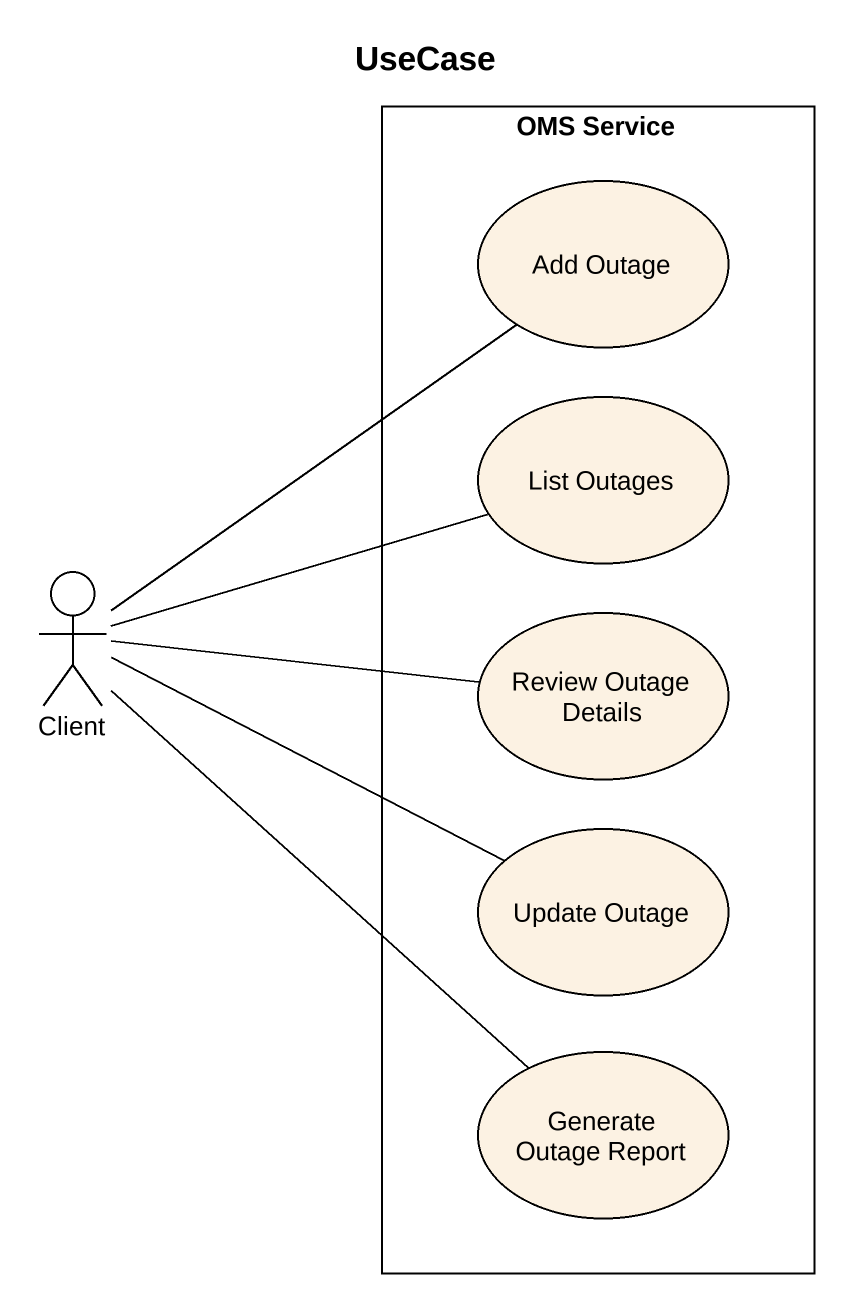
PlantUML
@startuml
title UseCase
rectangle "OMS Service" as OMS_Service {
  usecase "Add Outage" as Add_Outage
  usecase "List Outages" as List_Outages
  usecase "Review Outage Details" as Review_Outage_Details
  usecase "Update Outage" as Update_Outage
  usecase "Generate Outage Report" as Generate_Outage_Report
}
actor Client
Client -up- Add_Outage
Client -right- List_Outages
Client -right- Update_Outage
Client -- Generate_Outage_Report
Review_Outage_Details -left- Client
@enduml
